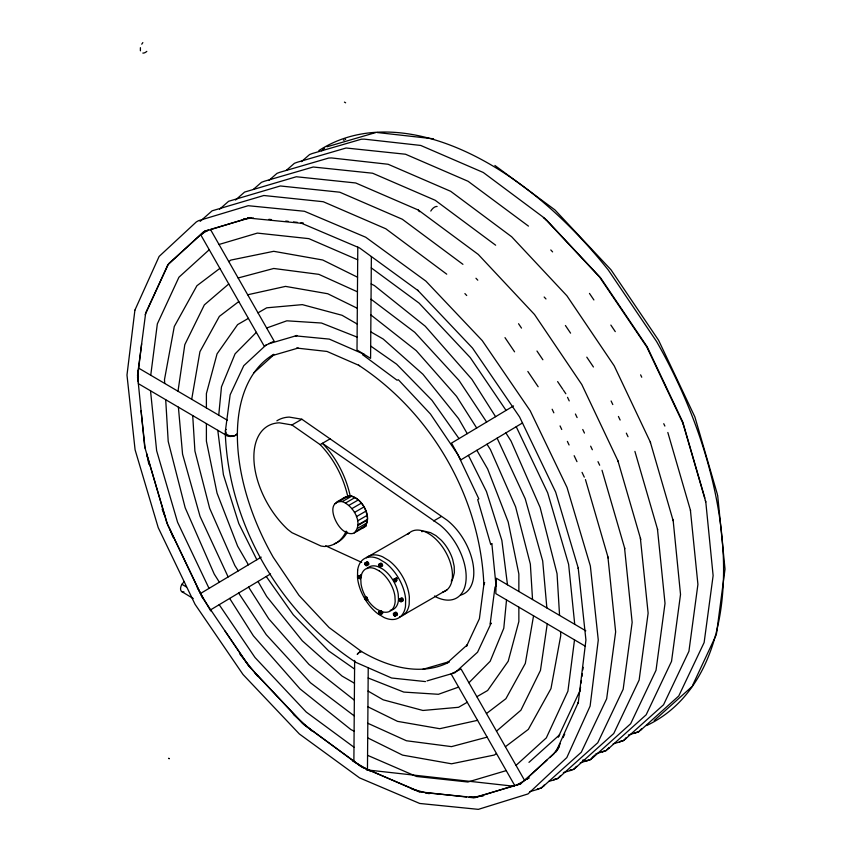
<?xml version="1.0" encoding="UTF-8"?>
<svg xmlns="http://www.w3.org/2000/svg" width="852" height="852" viewBox="0 0 852 852"><rect width="100%" height="100%" fill="white"/><g stroke="black" fill="none" stroke-linecap="round" stroke-linejoin="round"><path stroke-width="1.28" d="M353.878 761.326L354.645 660.438M357.787 247.069L357.009 349.959L370.588 358.362L371.365 256.527M368.234 667.712L367.457 769.303L366.509 769.857L513.873 786.236L514.821 785.682L451.113 673.943L461.06 669.001L524.544 780.336L528.73 777.919M218.74 415.18L221.477 386.84L235.077 353.836L256.356 332.344M506.525 599.925L503.788 628.265L490.177 661.269L468.909 682.761M140.399 47.68L140.399 50.811M141.645 343.814L137.523 377.585L138.503 376.85M354.283 532.894C363.74 523.053 353.292 505.705 342.323 501.583C324.303 500.678 335.784 527.601 345.369 531.904A17.775 10.267 60 0 0 354.283 532.894L366.179 526.046M361.28 528.187C375.785 521.222 362.249 496.194 348.798 495.757C359.959 496.822 366.978 509.006 367.553 519.347L358.042 524.843M150.74 375.242L157.343 323.877L178.941 277.219L209.241 249.721M574.514 639.863L567.911 691.217L546.313 737.885L516.014 765.384M225.439 430.633L230.146 394.795L243.747 365.721L266.09 344.985M427.022 680.897L454.925 672.76L477.567 652.195L491.199 623.057L490.124 624.197L495.001 587.071L496.066 586.038L491.86 543.821M580.042 691.004L580.563 687.053M581.085 683.102L581.426 680.471M581.948 676.531L582.299 673.9M582.811 669.949L583.162 667.318M716.532 633.537L725.02 569.093L717.661 495.332M361.173 528.176A17.775 10.267 60 0 0 363.793 527.409L365.817 525.588L367.478 519.976L357.968 525.46M178.004 391.249L184.799 344.687L204.352 304.888L228.762 283.961M547.25 623.856L540.456 670.407L520.902 710.217L496.492 731.144M360.077 575.505C357.712 575.782 359.342 579.264 360.939 577.613M367.127 562.714C364.134 561.958 365.796 566.878 367.659 564.45M366.637 562.554L365.274 563.726M366.435 563.428L366.509 565.206M366.733 597.092C364.081 596.773 365.529 600.905 367.308 599.116M380.461 611.47C376.435 613.962 383.954 613.589 379.417 613.759M380.258 612.407A1.342 0.788 60.9 0 1 380.301 614.356A1.342 0.788 60.9 0 1 378.863 612.631A1.342 0.788 60.9 0 1 380.258 612.407L380.343 614.122M395.765 613.163C392.974 612.375 394.167 616.986 396.127 615.101M395.275 612.993L393.912 614.164M394.881 613.621L395.147 615.645M145.191 314.739L167.684 265.036L203.458 231.861L246.111 218.687M555.898 751.954L578.444 702.123L578.21 703.241L585.931 640.033L578.21 567.922L578.391 568.561L555.685 492.147L519.571 416.937L472.498 348.053L417.672 290.191L418.14 290.66L359.544 247.932L300.948 223.011M558.049 749.004L559.487 745.841L553.693 754.073L549.859 757.534M147.545 308.903L145.703 312.833L137.523 375.317L144.68 446.799L166.694 522.425L202.062 597.039L248.369 665.55L302.46 723.305L360.662 766.342L418.992 791.753L466.545 797.025M148.088 307.742L168.664 263.63L204.853 231.052M580.393 689.79L558.262 737.097L559.274 735.468M560.328 743.455L556.995 750.601L524.843 780.421L516.653 785.15L520.412 784.053L546.984 760.122M563.066 737.608L564.706 734.094M692.474 685.647L716.287 634.74M380.429 611.608L379.097 612.641M381.6 613.216L380.727 613.493M543.544 786.172L544.236 785.107L541.233 788.057L537.133 789.208L541.158 788.079L543.501 786.183L581.277 752.263L606.656 698.8L615.645 631.896L607.913 556.867M560.041 776.641L560.744 775.576L557.74 778.536L553.64 779.676L557.666 778.558L559.998 776.651L597.784 742.731L623.163 689.268L632.152 622.375L624.537 547.761M576.016 767.418L576.708 766.353L573.716 769.313L569.615 770.453L573.641 769.335L575.973 767.428L613.759 733.508L639.138 680.045L648.127 613.152L640.363 538.027M586.495 760.698L590.606 759.558L593.599 756.608M603.291 751.688L602.013 751.752L606.038 750.623L609.116 747.651L606.113 750.601L595.772 753.882M625.805 738.673L626.508 737.608L623.504 740.569L619.404 741.709L623.43 740.59L625.762 738.684L663.548 704.764L688.927 651.301L697.916 584.408L690.408 510.146M635.89 732.869L634.612 732.922L638.638 731.804L641.716 728.822L638.712 731.783L628.371 735.052M594.643 755.074L590.521 759.579L580.265 762.838M141.751 44.187L142.838 42.6M359.97 575.771L358.713 576.676M183.925 591.852A6.411 3.706 -58.8 0 1 180.709 589.999A6.411 3.706 -58.8 0 1 181.945 584.291L184.021 581.788M380.663 566.165L379.353 566.048L379.055 564.982L380.056 564.769L380.663 566.165L381.643 565.621M396.297 578.87C391.569 578.849 397.618 583.247 396.617 579.222M395.807 578.625L394.316 579.637M396.915 580.276L395.424 581.288M401.931 600.713C400.291 602.279 398.928 598.743 401.335 598.594M402.442 600.245L400.951 601.256M359.959 578.157L359.991 576.612M366.328 599.659L366.062 597.635L365.082 598.179M273.79 354.294A177.141 102.272 60 0 0 237.378 433.881L234.737 435.755L230.732 436.48A6.241 3.142 -5.7 0 1 225.322 434.115A6.347 3.195 -5.7 0 1 226.195 432.028M341.822 499.709L343.825 497.856L347.935 497.206L350.204 495.896C345.891 476.311 336.38 457.748 322.397 443.306L439.568 524.694A45.955 26.529 60 0 1 466.119 578.859A45.955 26.529 60 0 1 436.235 597.071L434.52 595.985M237.378 433.881L234.726 435.723L230.732 435.979A6.241 4.068 7.5 0 1 225.333 431.985A6.347 4.143 7.5 0 1 226.206 429.419M200.124 221.382L212.116 210.817L263.843 195.502L323.249 201.722L385.796 228.762L446.736 274.174M219.539 209.251L228.624 201.285L280.34 185.97L339.756 192.201L402.304 219.241L462.934 264.333M235.503 200.028L244.599 192.073L296.315 176.747L355.731 182.978L418.279 210.018L478.26 254.428L534.513 314.505L581.809 384.529L617.913 460.772L640.779 539.486M253.363 189.41L261.489 182.317L264.269 181.274L313.206 167.003L372.612 173.222L435.17 200.263L495.651 245.206M268.881 180.454L276.996 173.361L279.786 172.317L328.712 158.046L331.566 157.95L388.129 164.266L450.676 191.306L511.669 236.771L566.921 295.804L614.207 365.827L650.31 442.06L673.187 520.774L680.524 594.44L671.536 661.344L646.157 714.807L608.424 748.716M286.261 170.411L294.387 163.318L297.178 162.274L346.104 148.003L405.52 154.233L468.067 181.274L528.453 226.11M301.47 161.635L309.595 154.542L312.386 153.488L361.312 139.227L364.166 139.132L420.728 145.447L483.276 172.487L544.268 217.952L599.52 276.985L646.806 346.998L682.91 423.242L705.786 501.956L713.124 575.622L704.135 642.525L678.756 695.988L641.013 729.898M321.651 150.825L324.623 148.163M269.104 343.665L296.933 335.518M253.63 372.995L273.716 354.933M447.3 662.803L467.407 644.73L466.566 646.157L479.399 618.722L483.968 583.726A6.358 3.195 -5.7 0 1 484.735 582.693M528.954 762.359L559.785 734.658M592.907 757.673L630.64 723.763L656.019 670.3L665.018 603.397L657.456 529.007M654.187 720.558L691.749 686.808M380.375 564.162L380.333 565.504L379.247 566.101M491.838 543.672L490.773 544.588L477.706 499.645L478.813 498.846L457.865 454.606L430.43 413.987L398.374 379.736L397.043 380.205L362.462 354.592L364.006 354.283M381.345 565.93L380.162 566.633M238.794 301.555L219.358 316.39L199.932 351.684L191.7 399.3M247.698 294.771L285.516 286.389L327.732 293.738L357.329 308.286M477.567 720.334L439.738 728.705L397.522 721.356L367.936 706.819M486.46 713.55L505.896 698.715L525.322 663.42L533.554 615.804M219.88 268.369L196.908 285.74L174.287 326.508L164.489 379.609L164.724 383.453M228.794 261.628L230.828 260.094L273.726 251.308L322.684 259.988L357.563 277.23M496.46 753.477L494.437 755.01L451.528 763.797L402.57 755.117L367.702 737.875M505.385 746.735L528.346 729.365L550.978 688.597L560.765 635.496L560.531 631.651M200.412 593.556L261.202 557.133M513.511 405.946L451.517 443.093L460.783 459.931L522.542 422.922M210.689 609.798L270.531 573.939M201.541 234.034L208.602 229.955L204.959 231.02M202.808 233.565L200.721 234.769L264.195 346.104L274.142 341.151L210.572 229.657M248.39 318.382L237.612 324.612L217.047 353.868L206.397 393.603L206.397 407.938M257.996 312.844L266.708 307.817L302.332 304.633L342.057 315.283L357.201 324.026M346.189 531.105A67.766 39.128 60 0 1 324.218 546.505L320.98 546.025L291.948 532.692L287.71 529.412A67.766 39.128 60 0 1 254.088 462.327A67.766 39.128 60 0 1 279.371 422.816L291.948 424.956L301.864 419.237L447.215 520.284A45.955 26.529 60 0 1 472.935 563.417A45.955 26.529 60 0 1 460.868 595.026M291.948 424.956L320.139 444.616L330.043 438.897M336.668 502.02L346.178 496.524M334.644 503.83L336.71 502.637M338.787 501.445L346.53 497.067M342.323 501.583L351.844 496.098M345.582 503L355.092 497.515M348.83 505.406L358.351 499.911M351.855 508.633L361.365 503.138M354.443 512.457L363.953 506.961M356.413 516.621L365.923 511.136M357.648 520.849L367.159 515.353M357.584 528.325L367.105 522.84M356.306 531.073L365.817 525.588M409.354 532.894L366.392 557.698A34.25 19.777 60 0 1 382.654 556.825L388.981 560.637A34.25 19.777 60 0 1 409.343 597.028L409.194 604.238A34.25 19.777 60 0 1 399.556 616.965M433.668 520.934L441.304 516.525M404.125 614.558L447.087 589.754M467.258 702.261L458.557 707.288L422.933 710.472L383.198 699.822L368.053 691.078M476.864 696.712L487.642 690.493L508.207 661.237L518.857 621.502L518.857 607.167M526.983 779.186L529.113 777.961M365.593 564.833L367.489 564.663M366.903 564.578L367.883 564.035M379.055 564.982L380.546 563.971M380.365 565.11L381.345 564.567M359.043 577.794L360.79 577.464M394.519 580.755L395.594 580.148L396.404 580.744M365.476 597.55L366.285 597.987A1.342 0.788 60.9 0 1 366.296 599.893A1.342 0.788 60.9 0 1 364.848 598.168A1.342 0.788 60.9 0 1 366.243 597.944L367.265 597.433M365.412 599.297L366.775 598.764M400.355 599.137L402.282 599.435M400.046 600.724L401.782 600.511M381.281 611.896L379.481 612.024M396.084 613.419L395.104 613.972A1.342 0.788 60.9 0 0 393.667 614.154A1.342 0.788 60.9 0 0 395.115 615.868A1.342 0.788 60.9 0 0 395.062 613.93L394.295 613.536M394.231 615.282L395.807 614.835M395.541 615.016L396.51 614.473M266.644 328.009L286.836 320.81L321.47 323.025L357.105 337.104M458.61 687.095L438.418 694.295L403.795 692.08L368.149 678M247.101 218.389L249.082 217.771M521.051 783.478L475.182 797.632L425.51 792.722M219.028 244.481L257.368 233.097L308.85 238.645L357.691 259.785M506.237 770.613L467.886 782.008L416.404 776.46L367.563 755.319M210.433 229.412L250.957 217.548M514.821 785.682L473.478 797.791L469.111 797.312L483.063 796.066M327.04 146.768L375.743 132.561M272.171 355.635L298.243 348.031M422.635 669.406L448.685 661.812M613.163 743.839L620.682 741.645M582.683 760.314L587.784 760.644M563.374 772.583L570.893 770.389M548.656 781.444L554.918 779.612M529.646 791.7L538.421 789.144M238.123 277.976L273.748 268.476L318.861 274.355L357.446 291.821M487.142 737.129L451.517 746.629L406.404 740.75L367.808 723.273M363.879 354.198L329.298 339.107L295.388 335.848L296.997 335.496M243.502 218.921L253.502 218.027M425.489 681.589L391.632 678.011L356.061 662.441C280.244 613.003 229.092 524.694 225.322 434.115M268.912 219.326L271.5 219.592M247.602 217.974L302.034 223.362M285.729 221.073L288.327 221.36M293.514 221.935L297.401 222.372M301.288 222.798L303.301 223.022M377.106 132.507L433.53 138.812M296.602 348.053L327.019 351.45L359.565 365.646M582.843 760.261L584.823 760.783M411.921 789.069L429.206 793.713M365.657 563.097L366.477 563.523A1.342 0.788 60.9 0 1 366.477 565.43A1.342 0.788 60.9 0 1 365.039 563.715A1.342 0.788 60.9 0 1 366.435 563.481M359.107 576.048L359.917 576.474M380.333 565.504L381.142 566.09A1.779 1.044 60.9 0 0 382.591 565.419A1.779 1.044 60.9 0 0 381.089 563.172A1.779 1.044 60.9 0 0 380.173 564.642M394.827 579.168L395.935 580.819M419.951 791.859L362.632 767.482L304.366 724.988L254.695 672.548M237.378 433.977A177.035 102.219 60 0 0 273.236 557.251L298.988 595.388L329.074 627.53L361.536 651.546A177.035 102.219 60 0 0 449.26 662.036M325.645 545.823L361.653 562.363M301.864 419.237L289.275 417.097A67.766 39.128 60 0 0 276.868 420.835M370.918 314.963L416.266 350.651L456.555 396.34L476.694 428.002M354.336 700.142L308.988 664.443L268.71 618.754L248.571 587.092M371.152 283.95L374.369 285.537L425.244 326.22L471.859 379.257L495.587 416.681M354.102 731.154L350.896 729.568L300.01 688.885L253.395 635.848L229.667 598.423M344.421 102.102L345.635 102.804M344.89 139.068L345.635 139.494M343.377 139.941L344.123 140.367M370.79 331.865L383.198 339.032L422.933 374.262L458.557 418.577L467.258 433.657M354.475 683.24L342.057 676.073L302.332 640.842L266.708 596.517L257.996 581.447M352.558 760.911L370.908 771.507M138.482 368.032L227.303 420.206M585.793 630.81L496.301 578.231L495.811 593.631L585.484 646.306M138.354 383.645L226.728 435.553M181.945 584.291L186.492 587.039M181.881 591.661L193.234 598.53M370.684 346.05L396.595 364.166L431.975 400.302L459.004 438.61M354.581 669.054L328.659 650.928L293.29 614.803L266.261 576.495M371.28 267.879L419.056 303.088L470.261 357.595L506.067 410.408M353.985 747.225L306.209 712.016L255.004 657.51L219.198 604.696M494.884 165.458L554.94 209.922L611.001 269.796L658.564 340.236L694.881 416.926L717.469 494.639M543.384 217.707L546.558 220.061L546.079 219.56L600.532 277.741L647.147 346.753L682.729 421.9L704.86 498.047M358.49 365.125C431.623 412.954 480.262 497.355 483.872 584.781M371.035 299.212L414.754 332.312L459.004 380.429L486.63 422.049M354.219 715.882L310.501 682.793L266.25 634.676L238.635 593.045M293.333 714.413L312.151 731.112M550.797 249.955L552.607 251.894M544.162 297.018L545.972 298.956M475.97 278.253L477.78 280.18M464.904 293.589L466.715 295.516M320.139 444.616C334.112 459.047 343.633 477.621 347.935 497.206M239.817 654.038L257.89 676.52M366.253 563.183L366.658 563.768M359.693 576.133L360.098 576.719M380.077 612.098L380.482 612.694M225.024 631.012L249.327 666.573M589.467 293.407L593.897 299.957M610.852 325.07L615.272 331.62M565.419 325.507L570.574 333.143M586.794 357.158L593.429 366.988M518.548 323.728L521.499 328.095M536.973 351.024L542.873 359.757M557.623 381.589L562.778 389.236M563.396 390.141L565.834 393.752M504.991 337.626L514.576 351.823M527.846 371.472L538.166 386.755M487.003 444.222L490.432 449.611L515.598 506.823L530.349 564.088L532.543 599.531M238.262 570.883L234.832 565.494L209.656 508.282L194.916 451.017L192.712 415.574M505.875 432.912L511.03 441.038L540.093 507.345L557.048 573.673L559.562 615.4M219.379 582.193L214.225 574.067L185.172 507.749L168.206 441.421L165.703 399.705M395.296 579.094L395.594 580.148M401.164 599.733L401.462 600.788M476.864 450.293L487.642 468.962L508.207 521.967L518.857 574.003L518.857 591.49M248.39 564.812L237.612 546.143L217.047 493.127L206.397 441.102L206.397 423.614M197.249 587.635L210.678 610.905M395.062 613.866L395.307 614.675M359.874 576.442A1.342 0.788 60.9 0 1 359.917 578.38A1.342 0.788 60.9 0 1 358.479 576.666A1.342 0.788 60.9 0 1 359.874 576.442L360.215 576.953M468.419 455.351L486.46 491.529L501.86 540.402L507.483 584.802M256.846 559.743L238.805 523.575L223.405 474.702L217.782 430.303M202.882 598.242L167.684 524.96L147.108 455.735M516.227 426.714L547.687 492.85L568.625 564.386L574.727 624.303M209.038 588.391L177.578 522.255L156.64 450.719L150.527 390.791M640.619 374.848L641.748 377.223M663.751 423.689L664.879 426.064M611.108 400.983L612.801 404.562M618.435 416.468L620.128 420.047M626.337 433.146L628.03 436.725M567.528 397.33L569.221 400.898M575.419 414.008L577.113 417.576M582.757 429.493L584.451 433.061M590.649 446.171L592.342 449.739M597.987 461.656L599.68 465.224M552.149 409.237L553.843 412.815M560.052 425.915L561.734 429.483M567.379 441.4L569.072 444.978M574.152 455.692L576.974 461.646M582.044 472.37L584.302 477.141M497.121 438.152L525.237 498.793L542.692 560.967L546.867 607.934M228.134 576.942L200.028 516.312L182.562 454.137L178.398 407.16M162.136 509.166L164.937 516.376M169.931 529.252L173.031 537.239M400.972 599.307L401.122 600.117M366.552 563.662L366.68 564.237M380.375 612.577L380.503 613.152M366.371 598.115L366.488 598.69M690.578 510.731L667.83 432.475M657.669 529.731L634.91 451.4M624.814 548.699L602.013 470.261M608.307 558.23L585.441 479.559M705.36 500.507L705.786 501.956M672.76 519.326L673.187 520.774M682.91 423.242L683.123 424.008M650.31 442.06L650.523 442.827M617.913 460.772L618.126 461.539M146.693 453.711L148.876 464.372M141.07 410.76L145.074 448.131M138.184 370.311L138.184 381.856M368.032 599.403A1.779 1.044 60.9 0 1 367.734 599.403M381.249 613.046A1.15 0.682 60.9 0 1 380.652 612.056M382.133 612.109A1.15 0.682 60.9 0 1 382.154 613.078M360.865 577.081A1.15 0.682 60.9 0 1 360.364 576.367M360.652 574.663A1.779 1.044 60.9 0 1 361.61 575.313M381.984 611.289A1.779 1.044 60.9 0 1 382.644 613.099A1.779 1.044 60.9 0 1 381.749 613.866M381.036 610.639A1.779 1.044 60.9 0 1 381.355 610.756M381.291 563.726A1.15 0.682 60.9 0 1 382.133 565.526M361.536 651.546A6.358 4.09 -66.4 0 0 357.329 654.4L357.212 654.347A6.305 3.61 -59.5 0 1 361.45 651.503M401.675 599.819A1.15 0.682 60.9 0 1 401.42 599.275M402.911 598.658A1.779 1.044 60.9 0 1 402.591 601.001M400.887 598.466A1.779 1.044 60.9 0 1 401.154 597.912M401.984 597.827A1.779 1.044 60.9 0 1 402.634 598.296M395.86 577.805A1.779 1.044 60.9 0 1 396.457 577.858M396.787 578.05A1.779 1.044 60.9 0 1 397.383 578.689M407.863 534.417A34.25 19.777 60 0 1 444.84 550.584A34.25 19.777 60 0 1 442.518 592.161M421.708 531.648A29.394 16.976 60 0 1 425.265 531.382L430.473 532.628L435.894 535.61L441.166 540.136A29.394 16.976 60 0 1 452.678 559.466L454.201 566.356L454.329 572.693L453.051 578.039A29.394 16.976 60 0 1 451.209 581.181M390.195 610.298A24.388 14.079 60 0 0 398.502 599.393L398.214 594.036A24.388 14.079 60 0 0 382.463 568.912L377.979 566.644A24.388 14.079 60 0 0 366.978 568.721M367.638 564.269A1.15 0.682 60.9 0 1 367.223 563.928M366.818 562.639A1.15 0.682 60.9 0 1 368.426 563.726M395.69 614.132A1.15 0.682 60.9 0 1 395.701 612.726A1.15 0.682 60.9 0 1 396.904 613.536A1.15 0.682 60.9 0 1 396.67 614.793M347.328 532.106A67.766 39.128 60 0 1 334.325 543.725M430.792 211.062A7.412 4.281 -60 0 1 437.119 206.45M146.81 51.386A7.412 4.281 -60 0 1 142.838 53.08M419.61 211.701A7.412 4.281 -60 0 1 418.257 209.773M646.615 725.542A331.183 191.21 60 0 0 656.541 341.45L608.392 270.148A331.183 191.21 60 0 0 318.818 150.612M366.307 562.671A1.779 1.044 60.9 0 1 367.531 561.83A1.779 1.044 60.9 0 1 368.82 563.992A1.779 1.044 60.9 0 1 367.595 564.823M394.945 613.11A1.779 1.044 60.9 0 1 396.052 612.226A1.779 1.044 60.9 0 1 397.426 614.164A1.779 1.044 60.9 0 1 396.553 615.389M357.638 570.148L357.489 577.368A34.25 19.777 60 0 0 377.851 613.749L384.177 617.572A34.25 19.777 60 0 0 405.499 606.368L405.648 599.158A34.25 19.777 60 0 0 385.285 562.767L378.97 558.955A34.25 19.777 60 0 0 357.638 570.148M134.904 310.139L126.98 375.061L135.085 449.781L158.227 527.654L195.044 604.302L243.022 674.518L299.35 733.966L359.544 777.876L419.738 803.468L478.345 809.357L527.974 793.947L566.814 757.588L590.116 706.084L598.274 640.033L590.351 565.962L567.027 487.45L530.21 410.792L482.232 340.587L425.904 281.128L365.71 237.229L304.441 211.275L248.188 205.705L198.516 220.689L196.258 221.989L159.122 256.441L134.904 310.139M379.151 570.829L374.656 568.561A24.388 14.079 60 0 0 360.769 578.721L361.056 584.067A24.388 14.079 60 0 0 376.797 609.201L381.291 611.47A24.388 14.079 60 0 0 395.179 601.31L394.902 595.953A24.388 14.079 60 0 0 379.151 570.829M169.186 758.61L168.59 758.301L169.207 758.653M399.609 599.861A1.342 0.788 60.9 0 0 401.111 601.459A1.342 0.788 60.9 0 0 400.93 599.446A1.342 0.788 60.9 0 0 399.609 599.861M358.223 576.474A1.779 1.044 60.9 0 0 360.13 578.764A1.779 1.044 60.9 0 0 360.077 576.176A1.779 1.044 60.9 0 0 358.223 576.474M364.592 597.987A1.779 1.044 60.9 0 0 366.498 600.266A1.779 1.044 60.9 0 0 366.445 597.678A1.779 1.044 60.9 0 0 364.592 597.987M394.082 579.892A1.342 0.788 60.9 0 0 395.584 581.49A1.342 0.788 60.9 0 0 395.403 579.477A1.342 0.788 60.9 0 0 394.082 579.892M378.597 612.45A1.779 1.044 60.9 0 0 380.514 614.729A1.779 1.044 60.9 0 0 380.45 612.141A1.779 1.044 60.9 0 0 378.597 612.45M378.554 565.078A1.779 1.044 60.9 0 0 380.556 567.208A1.779 1.044 60.9 0 0 380.301 564.535A1.779 1.044 60.9 0 0 378.554 565.078M378.82 565.238A1.342 0.788 60.9 0 0 380.322 566.846A1.342 0.788 60.9 0 0 380.13 564.823A1.342 0.788 60.9 0 0 378.82 565.238M399.354 599.702A1.779 1.044 60.9 0 0 401.345 601.832A1.779 1.044 60.9 0 0 401.1 599.158A1.779 1.044 60.9 0 0 399.354 599.702M393.826 579.733A1.779 1.044 60.9 0 0 395.818 581.863A1.779 1.044 60.9 0 0 395.573 579.19A1.779 1.044 60.9 0 0 393.826 579.733M364.773 563.523A1.779 1.044 60.9 0 0 366.69 565.803A1.779 1.044 60.9 0 0 366.626 563.215A1.779 1.044 60.9 0 0 364.773 563.523M393.411 613.972A1.779 1.044 60.9 0 0 395.328 616.252A1.779 1.044 60.9 0 0 395.264 613.664A1.779 1.044 60.9 0 0 393.411 613.972"/></g></svg>
